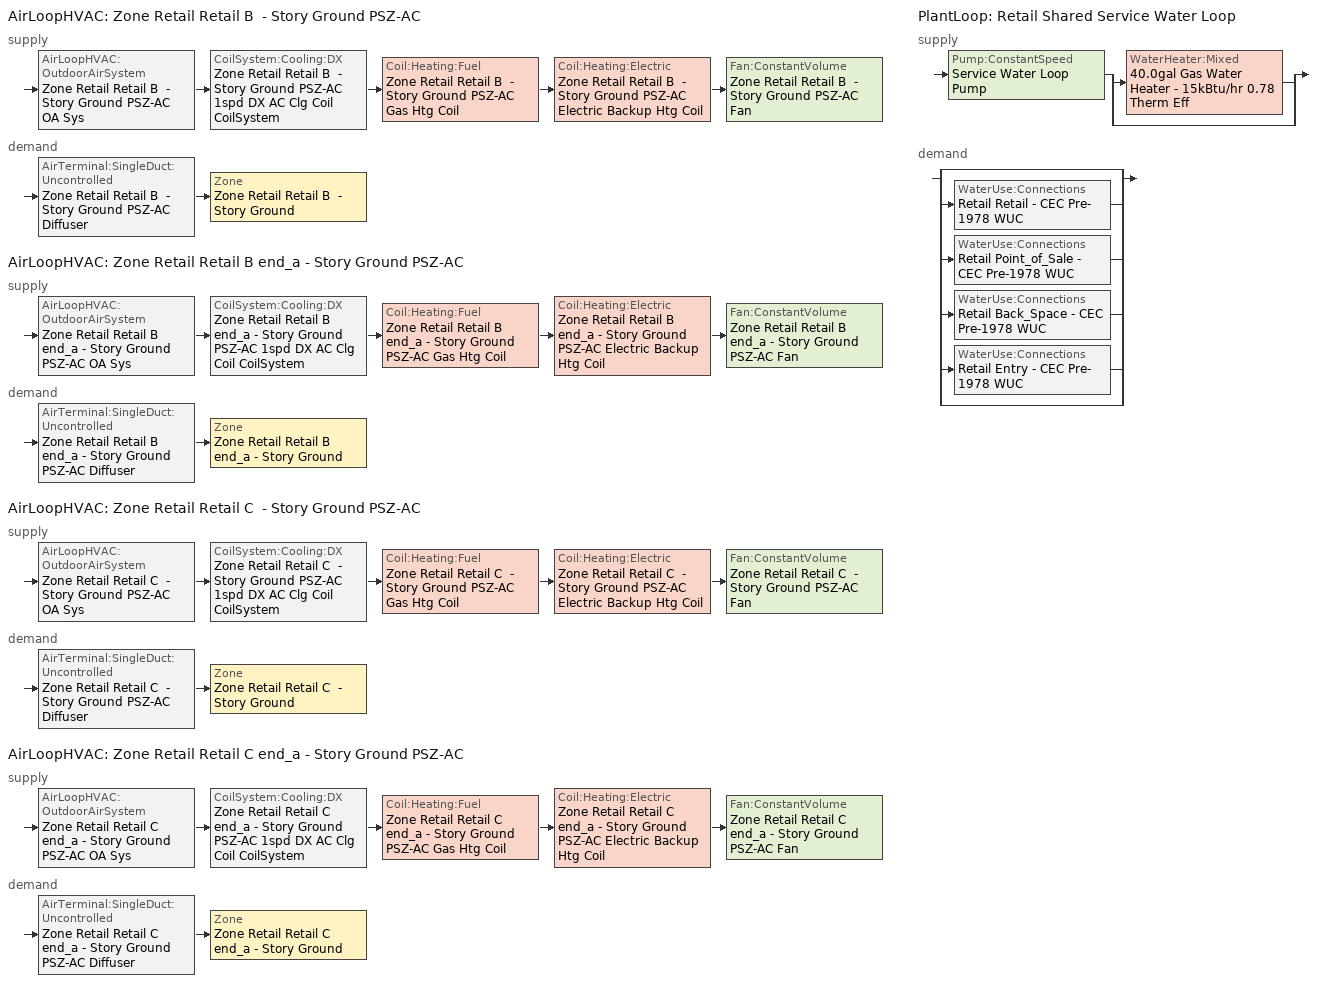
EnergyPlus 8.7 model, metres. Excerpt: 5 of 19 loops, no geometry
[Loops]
AirLoopHVAC 'Zone Retail Retail B  - Story Ground PSZ-AC'
 supply: AirLoopHVAC:OutdoorAirSystem 'Zone Retail Retail B  - Story Ground PSZ-AC OA Sys' > CoilSystem:Cooling:DX 'Zone Retail Retail B  - Story Ground PSZ-AC 1spd DX AC Clg Coil CoilSystem' > Coil:Heating:Fuel 'Zone Retail Retail B  - Story Ground PSZ-AC Gas Htg Coil' > Coil:Heating:Electric 'Zone Retail Retail B  - Story Ground PSZ-AC Electric Backup Htg Coil' > Fan:ConstantVolume 'Zone Retail Retail B  - Story Ground PSZ-AC Fan'
 demand: AirTerminal:SingleDuct:Uncontrolled 'Zone Retail Retail B  - Story Ground PSZ-AC Diffuser' > Zone 'Zone Retail Retail B  - Story Ground'
AirLoopHVAC 'Zone Retail Retail B end_a - Story Ground PSZ-AC'
 supply: AirLoopHVAC:OutdoorAirSystem 'Zone Retail Retail B end_a - Story Ground PSZ-AC OA Sys' > CoilSystem:Cooling:DX 'Zone Retail Retail B end_a - Story Ground PSZ-AC 1spd DX AC Clg Coil CoilSystem' > Coil:Heating:Fuel 'Zone Retail Retail B end_a - Story Ground PSZ-AC Gas Htg Coil' > Coil:Heating:Electric 'Zone Retail Retail B end_a - Story Ground PSZ-AC Electric Backup Htg Coil' > Fan:ConstantVolume 'Zone Retail Retail B end_a - Story Ground PSZ-AC Fan'
 demand: AirTerminal:SingleDuct:Uncontrolled 'Zone Retail Retail B end_a - Story Ground PSZ-AC Diffuser' > Zone 'Zone Retail Retail B end_a - Story Ground'
AirLoopHVAC 'Zone Retail Retail C  - Story Ground PSZ-AC'
 supply: AirLoopHVAC:OutdoorAirSystem 'Zone Retail Retail C  - Story Ground PSZ-AC OA Sys' > CoilSystem:Cooling:DX 'Zone Retail Retail C  - Story Ground PSZ-AC 1spd DX AC Clg Coil CoilSystem' > Coil:Heating:Fuel 'Zone Retail Retail C  - Story Ground PSZ-AC Gas Htg Coil' > Coil:Heating:Electric 'Zone Retail Retail C  - Story Ground PSZ-AC Electric Backup Htg Coil' > Fan:ConstantVolume 'Zone Retail Retail C  - Story Ground PSZ-AC Fan'
 demand: AirTerminal:SingleDuct:Uncontrolled 'Zone Retail Retail C  - Story Ground PSZ-AC Diffuser' > Zone 'Zone Retail Retail C  - Story Ground'
AirLoopHVAC 'Zone Retail Retail C end_a - Story Ground PSZ-AC'
 supply: AirLoopHVAC:OutdoorAirSystem 'Zone Retail Retail C end_a - Story Ground PSZ-AC OA Sys' > CoilSystem:Cooling:DX 'Zone Retail Retail C end_a - Story Ground PSZ-AC 1spd DX AC Clg Coil CoilSystem' > Coil:Heating:Fuel 'Zone Retail Retail C end_a - Story Ground PSZ-AC Gas Htg Coil' > Coil:Heating:Electric 'Zone Retail Retail C end_a - Story Ground PSZ-AC Electric Backup Htg Coil' > Fan:ConstantVolume 'Zone Retail Retail C end_a - Story Ground PSZ-AC Fan'
 demand: AirTerminal:SingleDuct:Uncontrolled 'Zone Retail Retail C end_a - Story Ground PSZ-AC Diffuser' > Zone 'Zone Retail Retail C end_a - Story Ground'
PlantLoop 'Retail Shared Service Water Loop'
 supply: Pump:ConstantSpeed 'Service Water Loop Pump' > split
  | WaterHeater:Mixed '40.0gal Gas Water Heater - 15kBtu/hr 0.78 Therm Eff'
  | bypass
 demand: split
  | bypass
  | WaterUse:Connections 'Retail Retail - CEC Pre-1978 WUC'
  | WaterUse:Connections 'Retail Point_of_Sale - CEC Pre-1978 WUC'
  | WaterUse:Connections 'Retail Back_Space - CEC Pre-1978 WUC'
  | WaterUse:Connections 'Retail Entry - CEC Pre-1978 WUC'
  | bypass
[ZoneControl:Thermostat] Control Object Type 1=ThermostatSetpoint:DualSetpoint
Name | Zone or ZoneList | Control Type Schedule | Control Name 1
Zone Retail Retail B  - Story Ground Thermostat | Zone Retail Retail B  - Story Ground | Zone Retail Retail B  - Story Ground Thermostat Schedule | Retail Retail - CEC Pre-1978 Thermostat 4
Zone Retail Retail B end_a - Story Ground Thermostat | Zone Retail Retail B end_a - Story Ground | Zone Retail Retail B end_a - Story Ground Thermostat Schedule | Retail Retail - CEC Pre-1978 Thermostat 2
Zone Retail Retail C  - Story Ground Thermostat | Zone Retail Retail C  - Story Ground | Zone Retail Retail C  - Story Ground Thermostat Schedule | Retail Retail - CEC Pre-1978 Thermostat 1
Zone Retail Retail C end_a - Story Ground Thermostat | Zone Retail Retail C end_a - Story Ground | Zone Retail Retail C end_a - Story Ground Thermostat Schedule | Retail Retail - CEC Pre-1978 Thermostat 3
[ThermostatSetpoint:DualSetpoint] Heating Setpoint Temperature Schedule=Retail HtgSetp; Cooling Setpoint Temperature Schedule=Retail ClgSetp
Retail Retail - CEC Pre-1978 Thermostat 4; Retail Retail - CEC Pre-1978 Thermostat 2; Retail Retail - CEC Pre-1978 Thermostat 1; Retail Retail - CEC Pre-1978 Thermostat 3
[AirTerminal:SingleDuct:Uncontrolled] Availability Schedule=Always On Discrete; Maximum Air Flow Rate {m3/s}=AutoSize
Zone Retail Retail B  - Story Ground PSZ-AC Diffuser; Zone Retail Retail B end_a - Story Ground PSZ-AC Diffuser; Zone Retail Retail C  - Story Ground PSZ-AC Diffuser; Zone Retail Retail C end_a - Story Ground PSZ-AC Diffuser
[Zone equipment]
Zone Retail Retail B  - Story Ground: Zone Retail Retail B  - Story Ground PSZ-AC Diffuser
Zone Retail Retail B end_a - Story Ground: Zone Retail Retail B end_a - Story Ground PSZ-AC Diffuser
Zone Retail Retail C  - Story Ground: Zone Retail Retail C  - Story Ground PSZ-AC Diffuser
Zone Retail Retail C end_a - Story Ground: Zone Retail Retail C end_a - Story Ground PSZ-AC Diffuser
[Sizing:Zone] Zone Cooling Design Supply Air Temperature Input Method=SupplyAirTemperature; Zone Cooling Design Supply Air Temperature {C}=12.8; Zone Cooling Design Supply Air Temperature Difference {deltaC}=11.11; Zone Heating Design Supply Air Temperature Input Method=SupplyAirTemperature; Zone Heating Design Supply Air Temperature {C}=40; Zone Heating Design Supply Air Temperature Difference {deltaC}=11.11; Zone Cooling Design Supply Air Humidity Ratio {kgWater/kgDryAir}=0.0085; Zone Heating Design Supply Air Humidity Ratio {kgWater/kgDryAir}=0.008; Design Specification Outdoor Air Object=Retail Retail Ventilation; Cooling Design Air Flow Method=DesignDay; Cooling Design Air Flow Rate {m3/s}=0; Cooling Minimum Air Flow per Zone Floor Area {m3/s-m2}=0.000762; Cooling Minimum Air Flow {m3/s}=0; Cooling Minimum Air Flow Fraction=0; Heating Design Air Flow Method=DesignDay; Heating Design Air Flow Rate {m3/s}=0; Heating Maximum Air Flow per Zone Floor Area {m3/s-m2}=0.002032; Heating Maximum Air Flow {m3/s}=0.141576; Heating Maximum Air Flow Fraction=0.3; Account for Dedicated Outdoor Air System=No
Name | Design Specification Zone Air Distribution Object
Zone Retail Retail B  - Story Ground | Zone Retail Retail B  - Story Ground Design Spec Zone Air Dist
Zone Retail Retail B end_a - Story Ground | Zone Retail Retail B end_a - Story Ground Design Spec Zone Air Dist
Zone Retail Retail C  - Story Ground | Zone Retail Retail C  - Story Ground Design Spec Zone Air Dist
Zone Retail Retail C end_a - Story Ground | Zone Retail Retail C end_a - Story Ground Design Spec Zone Air Dist
[DesignSpecification:ZoneAirDistribution] Zone Air Distribution Effectiveness in Cooling Mode=1; Zone Air Distribution Effectiveness in Heating Mode=1
Zone Retail Retail B  - Story Ground Design Spec Zone Air Dist; Zone Retail Retail B end_a - Story Ground Design Spec Zone Air Dist; Zone Retail Retail C  - Story Ground Design Spec Zone Air Dist; Zone Retail Retail C end_a - Story Ground Design Spec Zone Air Dist
[Controller:MechanicalVentilation] Availability Schedule=Always On Discrete; Demand Controlled Ventilation=No; System Outdoor Air Method=ZoneSum; Design Specification Outdoor Air Object Name 1=Retail Retail Ventilation
Name | Zone Name 1 | Design Specification Zone Air Distribution Object Name 1
Controller Mechanical Ventilation 7 | Zone Retail Retail B  - Story Ground | Zone Retail Retail B  - Story Ground Design Spec Zone Air Dist
Controller Mechanical Ventilation 16 | Zone Retail Retail B end_a - Story Ground | Zone Retail Retail B end_a - Story Ground Design Spec Zone Air Dist
Controller Mechanical Ventilation 10 | Zone Retail Retail C  - Story Ground | Zone Retail Retail C  - Story Ground Design Spec Zone Air Dist
Controller Mechanical Ventilation 11 | Zone Retail Retail C end_a - Story Ground | Zone Retail Retail C end_a - Story Ground Design Spec Zone Air Dist
[DesignSpecification:OutdoorAir]
Retail Retail Ventilation: Outdoor Air Method=Maximum; Outdoor Air Flow per Person {m3/s-person}=0.00707921; Outdoor Air Flow per Zone Floor Area {m3/s-m2}=0.001016; Outdoor Air Flow per Zone {m3/s}=0; Outdoor Air Flow Air Changes per Hour {1/hr}=0
[AirLoopHVAC] Design Supply Air Flow Rate {m3/s}=AutoSize
Zone Retail Retail B  - Story Ground PSZ-AC; Zone Retail Retail B end_a - Story Ground PSZ-AC; Zone Retail Retail C  - Story Ground PSZ-AC; Zone Retail Retail C end_a - Story Ground PSZ-AC
[Sizing:System] Type of Load to Size On=Sensible; Design Outdoor Air Flow Rate {m3/s}=Autosize; Central Heating Maximum System Air Flow Ratio=1; Preheat Design Temperature {C}=7; Preheat Design Humidity Ratio {kgWater/kgDryAir}=0.008; Precool Design Temperature {C}=12.8; Precool Design Humidity Ratio {kgWater/kgDryAir}=0.008; Central Cooling Design Supply Air Temperature {C}=12.8; Central Heating Design Supply Air Temperature {C}=40; Type of Zone Sum to Use=Coincident; 100% Outdoor Air in Cooling=No; 100% Outdoor Air in Heating=No; Central Cooling Design Supply Air Humidity Ratio {kgWater/kgDryAir}=0.0085; Central Heating Design Supply Air Humidity Ratio {kgWater/kgDryAir}=0.008; Cooling Supply Air Flow Rate Method=DesignDay; Cooling Supply Air Flow Rate {m3/s}=0; Cooling Supply Air Flow Rate Per Floor Area {m3/s-m2}=0.00996765; Cooling Fraction of Autosized Cooling Supply Air Flow Rate=1; Cooling Supply Air Flow Rate Per Unit Cooling Capacity {m3/s-W}=3.94755e-05; Heating Supply Air Flow Rate Method=DesignDay; Heating Supply Air Flow Rate {m3/s}=0; Heating Supply Air Flow Rate Per Floor Area {m3/s-m2}=0.00996765; Heating Fraction of Autosized Heating Supply Air Flow Rate=1; Heating Fraction of Autosized Cooling Supply Air Flow Rate=1; Heating Supply Air Flow Rate Per Unit Heating Capacity {m3/s-W}=3.15882e-05; System Outdoor Air Method=ZoneSum; Zone Maximum Outdoor Air Fraction=1; Cooling Design Capacity Method=CoolingDesignCapacity; Cooling Design Capacity {W}=Autosize; Cooling Design Capacity Per Floor Area {W/m2}=234.7; Fraction of Autosized Cooling Design Capacity=1; Heating Design Capacity Method=HeatingDesignCapacity; Heating Design Capacity {W}=Autosize; Heating Design Capacity Per Floor Area {W/m2}=157; Fraction of Autosized Heating Design Capacity=1; Central Cooling Capacity Control Method=OnOff
Zone Retail Retail B  - Story Ground PSZ-AC; Zone Retail Retail B end_a - Story Ground PSZ-AC; Zone Retail Retail C  - Story Ground PSZ-AC; Zone Retail Retail C end_a - Story Ground PSZ-AC
[Controller:OutdoorAir] Minimum Outdoor Air Flow Rate {m3/s}=0; Maximum Outdoor Air Flow Rate {m3/s}=Autosize; Economizer Control Type=NoEconomizer; Economizer Control Action Type=ModulateFlow; Economizer Maximum Limit Dry-Bulb Temperature {C}=28; Economizer Maximum Limit Enthalpy {J/kg}=64000; Economizer Minimum Limit Dry-Bulb Temperature {C}=-100; Lockout Type=NoLockout; Minimum Limit Type=FixedMinimum; Minimum Outdoor Air Schedule=Always On Discrete; High Humidity Control=No; Control High Indoor Humidity Based on Outdoor Humidity Ratio=Yes; Heat Recovery Bypass Control Type=BypassWhenOAFlowGreaterThanMinimum
Name | Mechanical Ventilation Controller
Zone Retail Retail B  - Story Ground PSZ-AC OA Sys Controller | Controller Mechanical Ventilation 7
Zone Retail Retail B end_a - Story Ground PSZ-AC OA Sys Controller | Controller Mechanical Ventilation 16
Zone Retail Retail C  - Story Ground PSZ-AC OA Sys Controller | Controller Mechanical Ventilation 10
Zone Retail Retail C end_a - Story Ground PSZ-AC OA Sys Controller | Controller Mechanical Ventilation 11
[SetpointManager:MixedAir] Control Variable=Temperature
Node 123 OS Default SPM; Node 122 OS Default SPM; Node 121 OS Default SPM; Node 120 OS Default SPM; Node 231 OS Default SPM; Node 230 OS Default SPM; Node 229 OS Default SPM; Node 228 OS Default SPM; Node 159 OS Default SPM; Node 158 OS Default SPM; Node 157 OS Default SPM; Node 156 OS Default SPM; Node 171 OS Default SPM; Node 170 OS Default SPM; Node 169 OS Default SPM; Node 168 OS Default SPM
[CoilSystem:Cooling:DX] Availability Schedule=Always On Discrete
Name | Cooling Coil
Zone Retail Retail B  - Story Ground PSZ-AC 1spd DX AC Clg Coil CoilSystem | Zone Retail Retail B  - Story Ground PSZ-AC 1spd DX AC Clg Coil
Zone Retail Retail B end_a - Story Ground PSZ-AC 1spd DX AC Clg Coil CoilSystem | Zone Retail Retail B end_a - Story Ground PSZ-AC 1spd DX AC Clg Coil
Zone Retail Retail C  - Story Ground PSZ-AC 1spd DX AC Clg Coil CoilSystem | Zone Retail Retail C  - Story Ground PSZ-AC 1spd DX AC Clg Coil
Zone Retail Retail C end_a - Story Ground PSZ-AC 1spd DX AC Clg Coil CoilSystem | Zone Retail Retail C end_a - Story Ground PSZ-AC 1spd DX AC Clg Coil
[Coil:Cooling:DX:SingleSpeed] Availability Schedule=Always On Discrete; Gross Rated Total Cooling Capacity {W}=Autosize; Gross Rated Sensible Heat Ratio=Autosize; Gross Rated Cooling COP {W/W}=3; Rated Air Flow Rate {m3/s}=Autosize; Rated Evaporator Fan Power Per Volume Flow Rate {W/(m3/s)}=773.3; Condenser Type=AirCooled; Evaporative Condenser Effectiveness=0; Crankcase Heater Capacity {W}=0; Maximum Outdoor Dry-Bulb Temperature for Crankcase Heater Operation {C}=0; Basin Heater Capacity {W/K}=0; Basin Heater Setpoint Temperature {C}=10
Name | Total Cooling Capacity Function of Temperature Curve | Total Cooling Capacity Function of Flow Fraction Curve | Energy Input Ratio Function of Temperature Curve | Energy Input Ratio Function of Flow Fraction Curve | Part Load Fraction Correlation Curve
Zone Retail Retail B  - Story Ground PSZ-AC 1spd DX AC Clg Coil | Curve Biquadratic 13 | Curve Quadratic 19 | Curve Biquadratic 14 | Curve Quadratic 20 | Curve Quadratic 21
Zone Retail Retail B end_a - Story Ground PSZ-AC 1spd DX AC Clg Coil | Curve Biquadratic 31 | Curve Quadratic 46 | Curve Biquadratic 32 | Curve Quadratic 47 | Curve Quadratic 48
Zone Retail Retail C  - Story Ground PSZ-AC 1spd DX AC Clg Coil | Curve Biquadratic 19 | Curve Quadratic 28 | Curve Biquadratic 20 | Curve Quadratic 29 | Curve Quadratic 30
Zone Retail Retail C end_a - Story Ground PSZ-AC 1spd DX AC Clg Coil | Curve Biquadratic 21 | Curve Quadratic 31 | Curve Biquadratic 22 | Curve Quadratic 32 | Curve Quadratic 33
[Coil:Heating:Fuel] Availability Schedule=Always On Discrete; Fuel Type=NaturalGas; Burner Efficiency=0.8; Nominal Capacity {W}=AutoSize; Parasitic Electric Load {W}=0; Parasitic Fuel Load {W}=0
Zone Retail Retail B  - Story Ground PSZ-AC Gas Htg Coil; Zone Retail Retail B end_a - Story Ground PSZ-AC Gas Htg Coil; Zone Retail Retail C  - Story Ground PSZ-AC Gas Htg Coil; Zone Retail Retail C end_a - Story Ground PSZ-AC Gas Htg Coil
[Coil:Heating:Electric] Availability Schedule=Always On Discrete; Efficiency=1; Nominal Capacity {W}=Autosize
Zone Retail Retail B  - Story Ground PSZ-AC Electric Backup Htg Coil; Zone Retail Retail B end_a - Story Ground PSZ-AC Electric Backup Htg Coil; Zone Retail Retail C  - Story Ground PSZ-AC Electric Backup Htg Coil; Zone Retail Retail C end_a - Story Ground PSZ-AC Electric Backup Htg Coil
[Fan:ConstantVolume] Availability Schedule=Always On Discrete; Fan Total Efficiency=0.54; Pressure Rise {Pa}=622.722; Maximum Flow Rate {m3/s}=AutoSize; Motor Efficiency=0.9; Motor In Airstream Fraction=1
Zone Retail Retail B  - Story Ground PSZ-AC Fan; Zone Retail Retail B end_a - Story Ground PSZ-AC Fan; Zone Retail Retail C  - Story Ground PSZ-AC Fan; Zone Retail Retail C end_a - Story Ground PSZ-AC Fan
[SetpointManager:SingleZone:Reheat] Control Variable=Temperature; Minimum Supply Air Temperature {C}=10; Maximum Supply Air Temperature {C}=50
Name | Control Zone
Setpoint Manager Single Zone Reheat 7 | Zone Retail Retail B  - Story Ground
Setpoint Manager Single Zone Reheat 16 | Zone Retail Retail B end_a - Story Ground
Setpoint Manager Single Zone Reheat 10 | Zone Retail Retail C  - Story Ground
Setpoint Manager Single Zone Reheat 11 | Zone Retail Retail C end_a - Story Ground
[PlantLoop]
Retail Shared Service Water Loop: Fluid Type=Water; Plant Equipment Operation Scheme=Retail Shared Service Water Loop Operation Schemes; Maximum Loop Temperature {C}=60; Minimum Loop Temperature {C}=10; Maximum Loop Flow Rate {m3/s}=Autosize; Minimum Loop Flow Rate {m3/s}=0; Plant Loop Volume {m3}=Autocalculate; Load Distribution Scheme=Optimal; Plant Loop Demand Calculation Scheme=SingleSetpoint
[Sizing:Plant]
Retail Shared Service Water Loop: Loop Type=Heating; Design Loop Exit Temperature {C}=60; Loop Design Temperature Difference {deltaC}=5; Sizing Option=NonCoincident; Zone Timesteps in Averaging Window=1; Coincident Sizing Factor Mode=None
[Pump:ConstantSpeed]
Service Water Loop Pump: Design Flow Rate {m3/s}=Autosize; Design Pump Head {Pa}=0.01; Design Power Consumption {W}=Autosize; Motor Efficiency=1; Fraction of Motor Inefficiencies to Fluid Stream=0; Pump Control Type=Intermittent
[WaterHeater:Mixed]
40.0gal Gas Water Heater - 15kBtu/hr 0.78 Therm Eff: Tank Volume {m3}=0.151416; Setpoint Temperature Schedule=Service Water Loop Temp - 140F; Deadband Temperature Difference {deltaC}=2; Maximum Temperature Limit {C}=82.2222; Heater Control Type=Cycle; Heater Maximum Capacity {W}=4478.48; Heater Ignition Minimum Flow Rate {m3/s}=0; Heater Ignition Delay {s}=0; Heater Fuel Type=NaturalGas; Heater Thermal Efficiency=0.78; Off Cycle Parasitic Fuel Consumption Rate {W}=20; Off Cycle Parasitic Fuel Type=NaturalGas; Off Cycle Parasitic Heat Fraction to Tank=0.8; On Cycle Parasitic Fuel Consumption Rate {W}=0; On Cycle Parasitic Fuel Type=NaturalGas; On Cycle Parasitic Heat Fraction to Tank=0; Ambient Temperature Indicator=Schedule; Ambient Temperature Schedule=Water Heater Ambient Temp Schedule - 70F; Off Cycle Loss Coefficient to Ambient Temperature {W/K}=5.99799; Off Cycle Loss Fraction to Zone=1; On Cycle Loss Coefficient to Ambient Temperature {W/K}=5.99799; On Cycle Loss Fraction to Zone=1; Use Side Effectiveness=1; Source Side Effectiveness=1; Use Side Design Flow Rate {m3/s}=Autosize; Source Side Design Flow Rate {m3/s}=Autosize; Indirect Water Heating Recovery Time {hr}=1.5; Source Side Flow Control Mode=IndirectHeatPrimarySetpoint
[SetpointManager:Scheduled]
Service hot water setpoint manager: Control Variable=Temperature; Schedule=Service Water Loop Temp - 140F
[WaterUse:Connections]
Name | Water Use Equipment Name 1
Retail Retail - CEC Pre-1978 WUC | Retail Retail - CEC Pre-1978 SWH
Retail Point_of_Sale - CEC Pre-1978 WUC | Retail Point_of_Sale - CEC Pre-1978 SWH
Retail Back_Space - CEC Pre-1978 WUC | Retail Back_Space - CEC Pre-1978 SWH
Retail Entry - CEC Pre-1978 WUC | Retail Entry - CEC Pre-1978 SWH
[WaterUse:Equipment] Flow Rate Fraction Schedule=RetailServiceHotWater; Target Temperature Schedule=43.3 C; Sensible Fraction Schedule=0.2 Fraction; Latent Fraction Schedule=0.05 Fraction
Name | Peak Flow Rate {m3/s}
Retail Retail - CEC Pre-1978 SWH | 1.8845e-05
Retail Point_of_Sale - CEC Pre-1978 SWH | 1.62163e-06
Retail Back_Space - CEC Pre-1978 SWH | 4.0874e-06
Retail Entry - CEC Pre-1978 SWH | 1.28348e-07
[PlantEquipmentOperationSchemes]
Retail Shared Service Water Loop Operation Schemes: Control Scheme Object Type 1=PlantEquipmentOperation:HeatingLoad; Control Scheme Name 1=Retail Shared Service Water Loop Heating Operation Scheme; Control Scheme Schedule Name 1=Always On Discrete
[PlantEquipmentOperation:HeatingLoad]
Retail Shared Service Water Loop Heating Operation Scheme: Load Range Lower Limit 1 {W}=0; Load Range Upper Limit 1 {W}=1000000000; Range Equipment List Name 1=Retail Shared Service Water Loop Heating Equipment List
[PlantEquipmentList]
Retail Shared Service Water Loop Heating Equipment List: WaterHeater:Mixed, 40.0gal Gas Water Heater - 15kBtu/hr 0.78 Therm Eff
[Schedule:Compact]
Zone Retail Retail B  - Story Ground Thermostat Schedule; Zone Retail Retail B end_a - Story Ground Thermostat Schedule; Zone Retail Retail C  - Story Ground Thermostat Schedule; Zone Retail Retail C end_a - Story Ground Thermostat Schedule: Through: 12/31, For: AllDays, Until: 24:00, 4
[Schedule:Day:Interval]
Retail HtgSetp Default: No, 06:00, 15.6, 21:00, 21, 24:00, 15.6
Retail HtgSetp Sat Day: No, 06:00, 15.6, 22:00, 21, 24:00, 15.6
Retail HtgSetp Sun Day: No, 08:00, 15.6, 19:00, 21, 24:00, 15.6
Retail HtgSetp Summer Design Day: No, 24:00, 15.6
Retail HtgSetp Winter Design Day: No, 24:00, 21
Retail ClgSetp Default; Retail ClgSetp Summer Design Day: No, 06:00, 30, 21:00, 24, 24:00, 30
Retail ClgSetp Sat Day: No, 06:00, 30, 22:00, 24, 24:00, 30
Retail ClgSetp Sun Day: No, 08:00, 30, 19:00, 24, 24:00, 30
Retail ClgSetp Winter Design Day: No, 24:00, 30
0.05 Fraction Default; 0.2 Fraction Default: No, 24:00, 0.2
43.3 C Default: No, 24:00, 43.3
RetailServiceHotWater Default: No, 01:00, 0.11, 02:00, 0.1, 03:00, 0.08, 06:00, 0.06, 07:00, 0.07, 08:00, 0.2, 09:00, 0.24, 10:00, 0.27, 11:00, 0.42, 12:00, 0.54, 13:00, 0.59, 14:00, 0.6, 15:00, 0.49, 16:00, 0.48, 17:00, 0.47, 18:00, 0.46, 19:00, 0.44, 20:00, 0.36, 21:00, 0.29, 22:00, 0.22, 23:00, 0.16, 24:00, 0.13
RetailServiceHotWater SmrDsn|Wkdy Day; RetailServiceHotWater Summer Design Day: No, 01:00, 0.04, 03:00, 0.05, 07:00, 0.04, 08:00, 0.15, 09:00, 0.23, 10:00, 0.32, 11:00, 0.41, 12:00, 0.57, 13:00, 0.62, 14:00, 0.61, 15:00, 0.5, 16:00, 0.45, 17:00, 0.46, 18:00, 0.47, 19:00, 0.42, 20:00, 0.34, 21:00, 0.33, 22:00, 0.23, 23:00, 0.13, 24:00, 0.08
RetailServiceHotWater Winter Design Day; RetailServiceHotWater WntrDsn|Sat|Sun Day: No, 03:00, 0.07, 06:00, 0.06, 07:00, 0.07, 08:00, 0.1, 09:00, 0.12, 10:00, 0.14, 11:00, 0.29, 12:00, 0.31, 14:00, 0.36, 15:00, 0.34, 16:00, 0.35, 17:00, 0.37, 18:00, 0.34, 19:00, 0.25, 20:00, 0.27, 21:00, 0.21, 22:00, 0.16, 23:00, 0.1, 24:00, 0.06
Service Water Loop Temp - 140F Default: No, 24:00, 60
Water Heater Ambient Temp Schedule - 70F Default: No, 24:00, 21.1111
[Schedule:Week:Daily]
Schedule:Week:Daily {36969b5d-7329-45c7-8043-e5218afabf2d}: Retail HtgSetp Default, Retail HtgSetp Default, Retail HtgSetp Default, Retail HtgSetp Default, Retail HtgSetp Default, Retail HtgSetp Default, Retail HtgSetp Sat Day, Retail HtgSetp Default, Retail HtgSetp Summer Design Day, Retail HtgSetp Winter Design Day, Retail HtgSetp Default, Retail HtgSetp Default
Schedule:Week:Daily {cdbb2d90-eb45-48b7-b5dc-ce10944a3f25}: Retail HtgSetp Sun Day, Retail HtgSetp Default, Retail HtgSetp Default, Retail HtgSetp Default, Retail HtgSetp Default, Retail HtgSetp Default, Retail HtgSetp Sat Day, Retail HtgSetp Default, Retail HtgSetp Summer Design Day, Retail HtgSetp Winter Design Day, Retail HtgSetp Default, Retail HtgSetp Default
Schedule:Week:Daily {9b792dfd-0e91-495d-81e9-7bf517aaec94}: Retail ClgSetp Default, Retail ClgSetp Default, Retail ClgSetp Default, Retail ClgSetp Default, Retail ClgSetp Default, Retail ClgSetp Default, Retail ClgSetp Sat Day, Retail ClgSetp Default, Retail ClgSetp Summer Design Day, Retail ClgSetp Winter Design Day, Retail ClgSetp Default, Retail ClgSetp Default
Schedule:Week:Daily {3b38b012-7497-4d12-964e-fb6200229a93}: Retail ClgSetp Sun Day, Retail ClgSetp Default, Retail ClgSetp Default, Retail ClgSetp Default, Retail ClgSetp Default, Retail ClgSetp Default, Retail ClgSetp Sat Day, Retail ClgSetp Default, Retail ClgSetp Summer Design Day, Retail ClgSetp Winter Design Day, Retail ClgSetp Default, Retail ClgSetp Default
Schedule:Week:Daily {57ad8e7b-a3c9-48ea-9e8a-7ee75e96086b}: 0.05 Fraction Default, 0.05 Fraction Default, 0.05 Fraction Default, 0.05 Fraction Default, 0.05 Fraction Default, 0.05 Fraction Default, 0.05 Fraction Default, 0.05 Fraction Default, 0.05 Fraction Default, 0.05 Fraction Default, 0.05 Fraction Default, 0.05 Fraction Default
Schedule:Week:Daily {fb75a161-9c16-4118-bb20-c42575397529}: 0.2 Fraction Default, 0.2 Fraction Default, 0.2 Fraction Default, 0.2 Fraction Default, 0.2 Fraction Default, 0.2 Fraction Default, 0.2 Fraction Default, 0.2 Fraction Default, 0.2 Fraction Default, 0.2 Fraction Default, 0.2 Fraction Default, 0.2 Fraction Default
Schedule:Week:Daily {5636bb67-bcb9-4470-a150-6ed6a518f4f4}: 43.3 C Default, 43.3 C Default, 43.3 C Default, 43.3 C Default, 43.3 C Default, 43.3 C Default, 43.3 C Default, 43.3 C Default, 43.3 C Default, 43.3 C Default, 43.3 C Default, 43.3 C Default
Schedule:Week:Daily {ff173748-dd62-4bdc-a18f-199228d284cd}: RetailServiceHotWater Default, RetailServiceHotWater Default, RetailServiceHotWater Default, RetailServiceHotWater Default, RetailServiceHotWater SmrDsn|Wkdy Day, RetailServiceHotWater SmrDsn|Wkdy Day, RetailServiceHotWater WntrDsn|Sat|Sun Day, RetailServiceHotWater Default, RetailServiceHotWater Summer Design Day, RetailServiceHotWater Winter Design Day, RetailServiceHotWater Default, RetailServiceHotWater Default
Schedule:Week:Daily {b4210d2a-f382-4982-bc89-63e7434a8f78}: RetailServiceHotWater WntrDsn|Sat|Sun Day, RetailServiceHotWater SmrDsn|Wkdy Day, RetailServiceHotWater SmrDsn|Wkdy Day, RetailServiceHotWater SmrDsn|Wkdy Day, RetailServiceHotWater SmrDsn|Wkdy Day, RetailServiceHotWater SmrDsn|Wkdy Day, RetailServiceHotWater WntrDsn|Sat|Sun Day, RetailServiceHotWater Default, RetailServiceHotWater Summer Design Day, RetailServiceHotWater Winter Design Day, RetailServiceHotWater Default, RetailServiceHotWater Default
Schedule:Week:Daily {bd06f034-3414-41ad-9562-bd4d86dade88}: Service Water Loop Temp - 140F Default, Service Water Loop Temp - 140F Default, Service Water Loop Temp - 140F Default, Service Water Loop Temp - 140F Default, Service Water Loop Temp - 140F Default, Service Water Loop Temp - 140F Default, Service Water Loop Temp - 140F Default, Service Water Loop Temp - 140F Default, Service Water Loop Temp - 140F Default, Service Water Loop Temp - 140F Default, Service Water Loop Temp - 140F Default, Service Water Loop Temp - 140F Default
Schedule:Week:Daily {61c71afc-9fc2-4dcc-aadd-218c0265c316}: Water Heater Ambient Temp Schedule - 70F Default, Water Heater Ambient Temp Schedule - 70F Default, Water Heater Ambient Temp Schedule - 70F Default, Water Heater Ambient Temp Schedule - 70F Default, Water Heater Ambient Temp Schedule - 70F Default, Water Heater Ambient Temp Schedule - 70F Default, Water Heater Ambient Temp Schedule - 70F Default, Water Heater Ambient Temp Schedule - 70F Default, Water Heater Ambient Temp Schedule - 70F Default, Water Heater Ambient Temp Schedule - 70F Default, Water Heater Ambient Temp Schedule - 70F Default, Water Heater Ambient Temp Schedule - 70F Default
[Schedule:Year]
Retail HtgSetp: Schedule:Week:Daily {36969b5d-7329-45c7-8043-e5218afabf2d}, 1, 1, 1, 3, Schedule:Week:Daily {cdbb2d90-eb45-48b7-b5dc-ce10944a3f25}, 1, 4, 12, 31
Retail ClgSetp: Schedule:Week:Daily {9b792dfd-0e91-495d-81e9-7bf517aaec94}, 1, 1, 1, 3, Schedule:Week:Daily {3b38b012-7497-4d12-964e-fb6200229a93}, 1, 4, 12, 31
0.05 Fraction: Schedule:Week:Daily {57ad8e7b-a3c9-48ea-9e8a-7ee75e96086b}, 1, 1, 12, 31
0.2 Fraction: Schedule:Week:Daily {fb75a161-9c16-4118-bb20-c42575397529}, 1, 1, 12, 31
43.3 C: Schedule:Week:Daily {5636bb67-bcb9-4470-a150-6ed6a518f4f4}, 1, 1, 12, 31
RetailServiceHotWater: Schedule:Week:Daily {ff173748-dd62-4bdc-a18f-199228d284cd}, 1, 1, 1, 3, Schedule:Week:Daily {b4210d2a-f382-4982-bc89-63e7434a8f78}, 1, 4, 12, 31
Service Water Loop Temp - 140F: Schedule:Week:Daily {bd06f034-3414-41ad-9562-bd4d86dade88}, 1, 1, 12, 31
Water Heater Ambient Temp Schedule - 70F: Schedule:Week:Daily {61c71afc-9fc2-4dcc-aadd-218c0265c316}, 1, 1, 12, 31
[Schedule:Constant]
Always On Discrete: Hourly Value=1
[Curve:Biquadratic] Minimum Value of x {BasedOnField A2}=-100; Maximum Value of x {BasedOnField A2}=100; Minimum Value of y {BasedOnField A3}=-100; Maximum Value of y {BasedOnField A3}=100
Name | Coefficient1 Constant | Coefficient2 x | Coefficient3 x**2 | Coefficient4 y | Coefficient5 y**2 | Coefficient6 x*y
Curve Biquadratic 13; Curve Biquadratic 31; Curve Biquadratic 19; Curve Biquadratic 21 | 0.971212 | -0.0152755 | 0.00144345 | -0.00039321 | -6.8364e-06 | -0.000290596
Curve Biquadratic 14; Curve Biquadratic 32; Curve Biquadratic 20; Curve Biquadratic 22 | 0.286871 | 0.0239022 | -0.000810648 | 0.0134585 | 0.000338936 | -0.000487004
[Curve:Quadratic]
Name | Coefficient1 Constant | Coefficient2 x | Coefficient3 x**2 | Minimum Value of x {BasedOnField A2} | Maximum Value of x {BasedOnField A2} | Minimum Curve Output {BasedOnField A3} | Maximum Curve Output {BasedOnField A3}
Curve Quadratic 19; Curve Quadratic 20; Curve Quadratic 46; Curve Quadratic 47; Curve Quadratic 28; Curve Quadratic 29; Curve Quadratic 31; Curve Quadratic 32 | 1 | 0 | 0 | -100 | 100
Curve Quadratic 21; Curve Quadratic 48; Curve Quadratic 30; Curve Quadratic 33 | 0.909496 | 0.0986477 | -0.00819488 | 0 | 1 | 0.7 | 1
